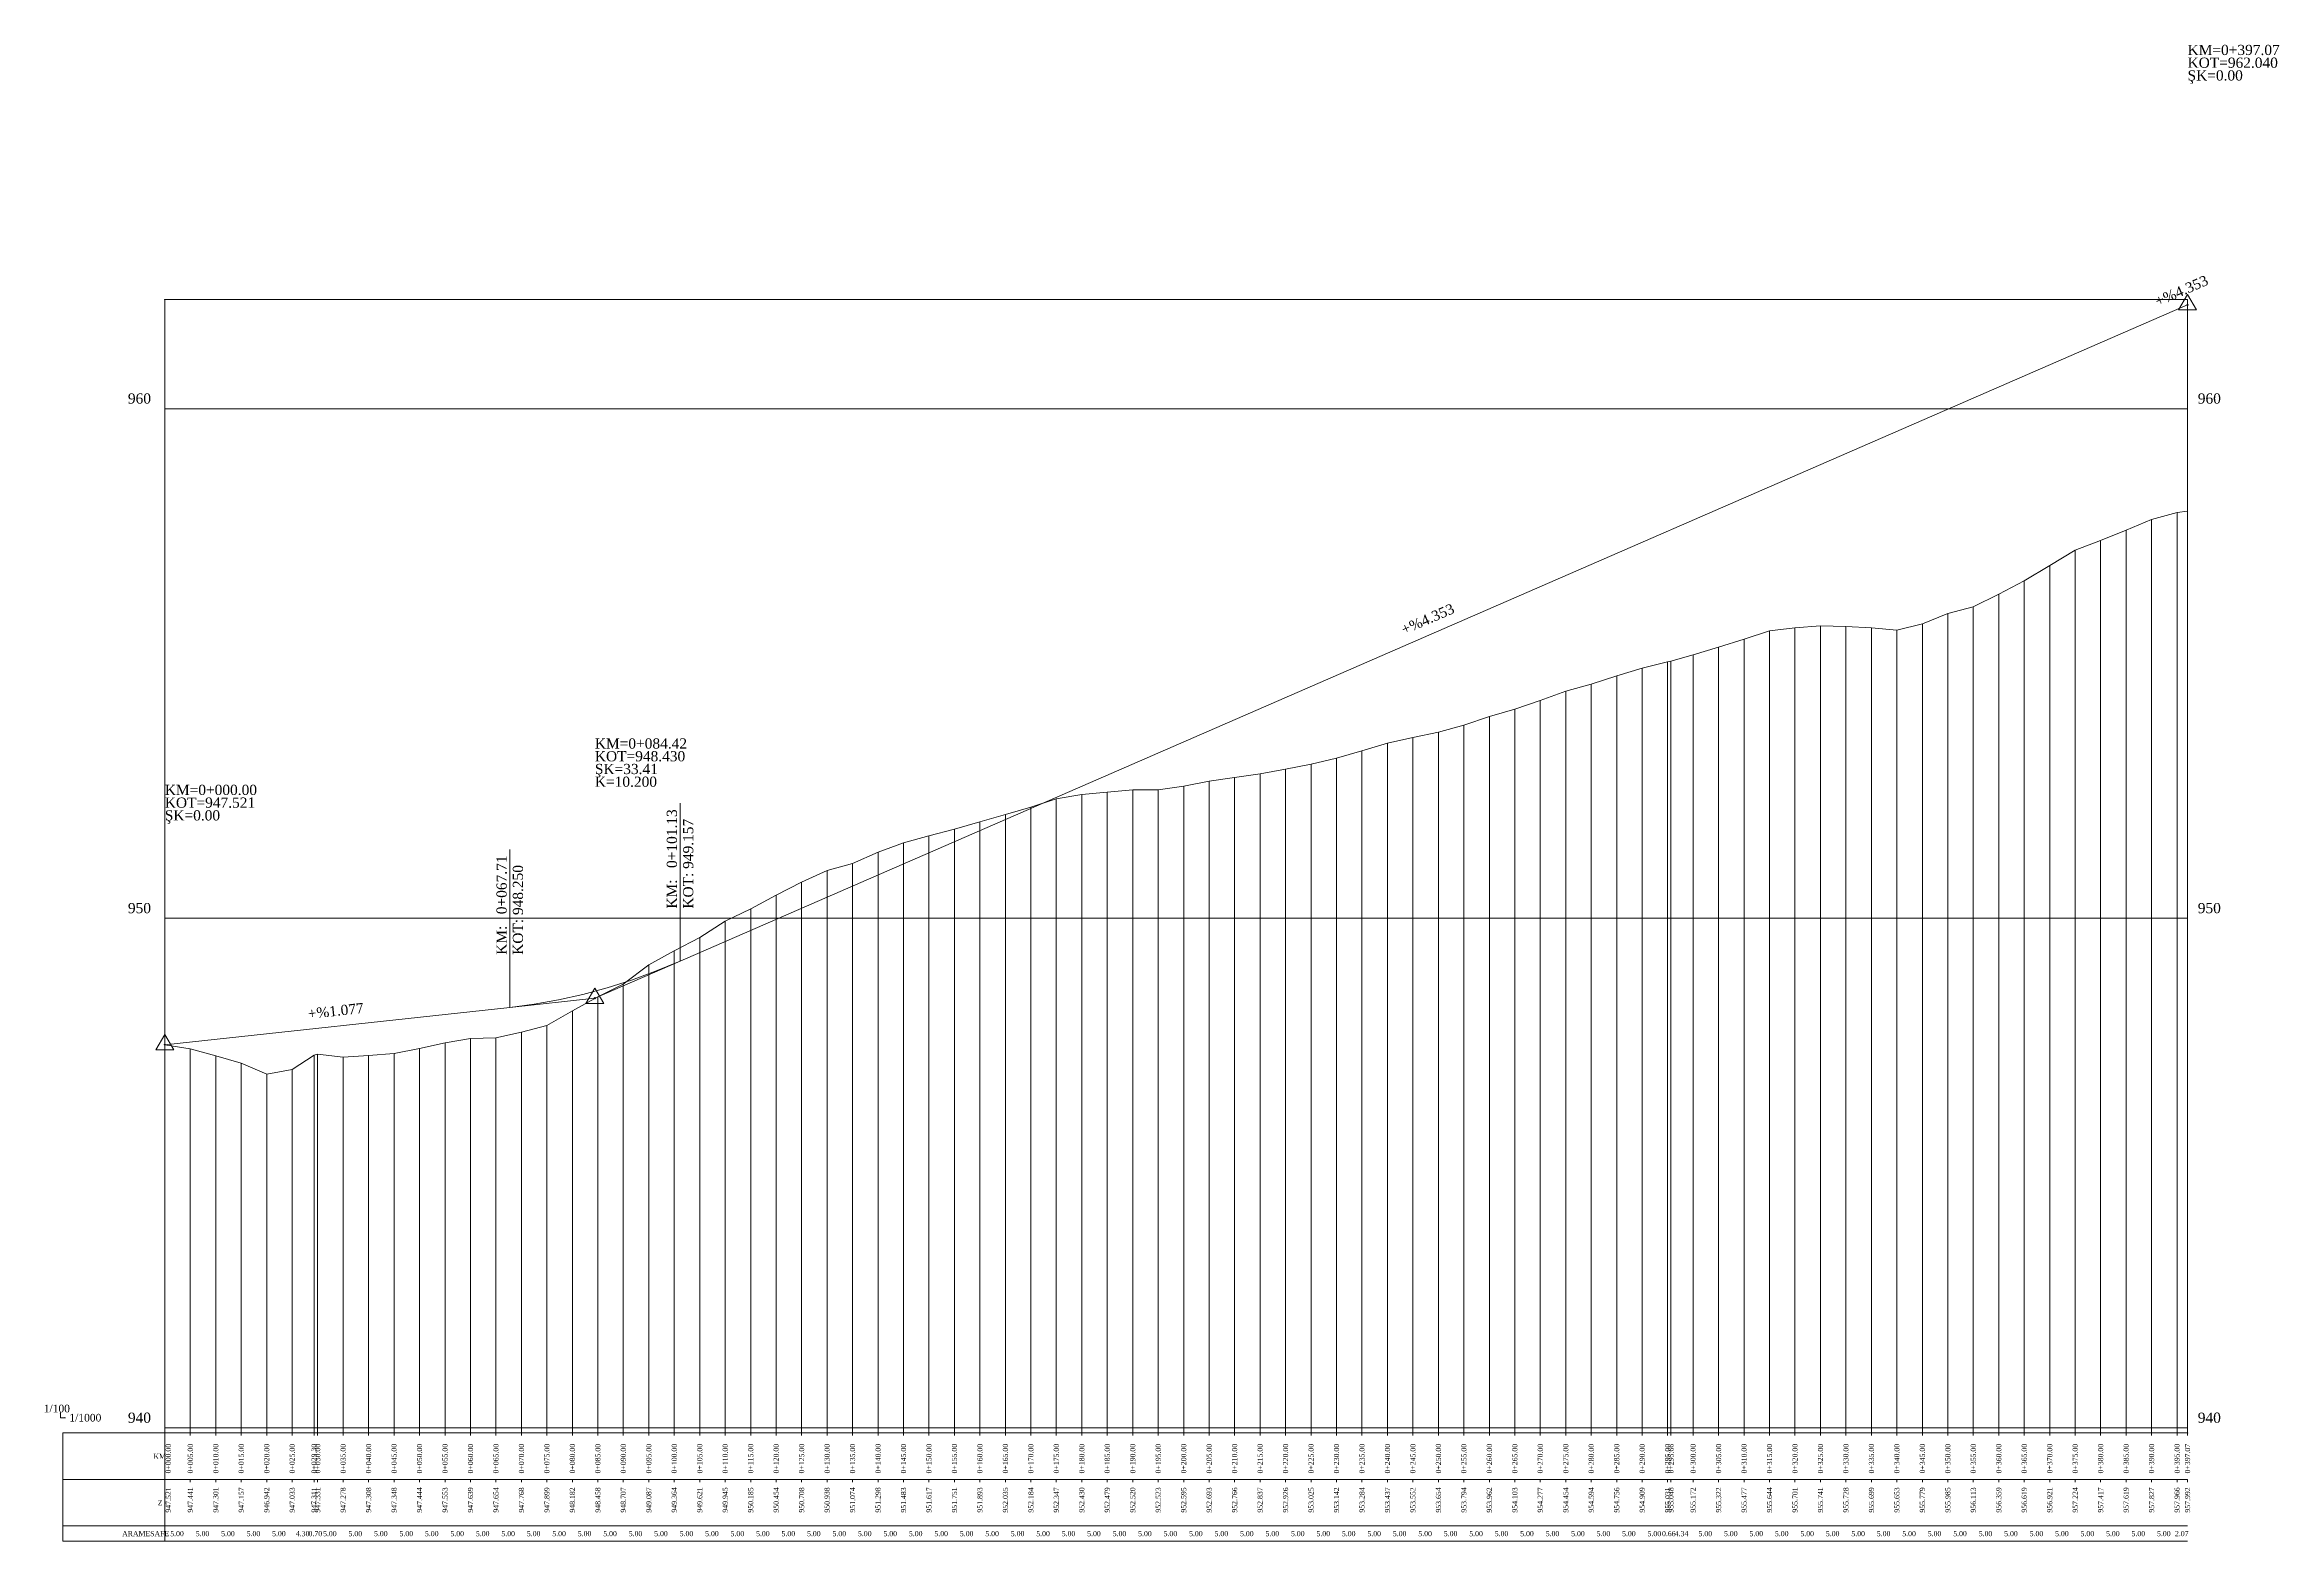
# Model space of a CAD drawing. Header units: metres. Extents: x 478603 to 489313, y 4282657 to 4289463.
# Drawn here: x 484126.3 to 484565, y 4282745.4 to 4283039.1 of the extents above; entities that cross this region are included whole.
import ezdxf

# ---------------------------------------------------------------- set-up
doc = ezdxf.new("R2010")
doc.units = ezdxf.units.M
for name, color, linetype, lineweight in [('PL_SEMBOL', 7, 'Continuous', 0), ('PR_ALINMAN', 1, 'Continuous', 0), ('PR_ENK_ARAMESAFE', 5, 'Continuous', 0), ('PR_ENK_EKSEN1', 5, 'Continuous', 0), ('PR_ENK_EKSEN1D', 1, 'Continuous', 0), ('PR_ENK_KM', 18, 'Continuous', 0), ('PR_ENK_Z', 96, 'Continuous', 0), ('PR_KIYAS', 153, 'Continuous', 0), ('PR_KURP', 2, 'Continuous', 0), ('PR_KURP_TF', 4, 'Continuous', 0), ('PR_KURP_TO', 96, 'Continuous', 0), ('PR_OLCEK', 1, 'Continuous', 0), ('PR_PROFIL', 153, 'Continuous', 0), ('PR_TANJANT', 30, 'Continuous', 0)]:
    doc.layers.add(name, color=color, linetype=linetype, lineweight=lineweight)
doc.styles.get("Standard").update_dxf_attribs({"font": 'times.ttf'})

# ---------------------------------------------------------------- blocks, each defined once
blk = doc.blocks.new('3')
at = {"layer": 'PL_SEMBOL'}
for p, q in [((0, 2), (-1.75, -1)), ((0.125, 0.125), (-0.125, -0.125)), ((-0.125, 0.125), (0.125, -0.125)), ((1.75, -1), (0, 2)), ((-1.75, -1), (1.75, -1))]:
    blk.add_line(p, q, dxfattribs=at)

msp = doc.modelspace()

# ---------------------------------------------------------------- linework, layer by layer
at = {"layer": 'PR_ALINMAN'}
for p, q in [((484251.01, 4282859.2), (484546.94, 4282988.03)), ((484546.94, 4282988.03), (484546.95, 4282988.03)), ((484149.88, 4282842.83), (484217.59, 4282850.13))]:
    msp.add_line(p, q, dxfattribs=at)
at = {"layer": 'PR_ENK_EKSEN1'}
for p, q in [((484534.88, 4282943.82), (484539.88, 4282945.89)), ((484539.88, 4282945.89), (484544.88, 4282947.29)), ((484544.88, 4282947.29), (484546.94, 4282947.55)), ((484519.88, 4282936.84), (484524.88, 4282939.87)), ((484524.88, 4282939.87), (484529.88, 4282941.79)), ((484529.88, 4282941.79), (484534.88, 4282943.82)), ((484514.88, 4282933.82), (484519.88, 4282936.84)), ((484504.88, 4282928.76), (484509.88, 4282931.22)), ((484509.88, 4282931.22), (484514.88, 4282933.82)), ((484494.88, 4282925.42), (484499.88, 4282927.47)), ((484499.88, 4282927.47), (484504.88, 4282928.76)), ((484454.88, 4282920.85), (484459.88, 4282922.39)), ((484459.88, 4282922.39), (484464.88, 4282924.07)), ((484464.88, 4282924.07), (484469.88, 4282924.64)), ((484469.88, 4282924.64), (484474.88, 4282925.03)), ((484474.88, 4282925.03), (484479.88, 4282924.91)), ((484479.88, 4282924.91), (484484.88, 4282924.62)), ((484484.88, 4282924.62), (484489.88, 4282924.16)), ((484489.88, 4282924.16), (484494.88, 4282925.42)), ((484439.88, 4282916.71), (484444.88, 4282917.94)), ((484444.88, 4282917.94), (484445.54, 4282918.1)), ((484445.54, 4282918.1), (484449.88, 4282919.34)), ((484449.88, 4282919.34), (484454.88, 4282920.85)), ((484424.88, 4282912.17), (484429.88, 4282913.56)), ((484429.88, 4282913.56), (484434.88, 4282915.18)), ((484434.88, 4282915.18), (484439.88, 4282916.71)), ((484414.88, 4282908.65), (484419.88, 4282910.4)), ((484419.88, 4282910.4), (484424.88, 4282912.17)), ((484399.88, 4282904.17), (484404.88, 4282905.56)), ((484404.88, 4282905.56), (484409.88, 4282907.24)), ((484409.88, 4282907.24), (484414.88, 4282908.65)), ((484379.88, 4282899.04), (484384.88, 4282900.47)), ((484384.88, 4282900.47), (484389.88, 4282901.99)), ((484389.88, 4282901.99), (484394.88, 4282903.14)), ((484394.88, 4282903.14), (484399.88, 4282904.17)), ((484359.88, 4282895.28), (484364.88, 4282895.99)), ((484364.88, 4282895.99), (484369.88, 4282896.89)), ((484369.88, 4282896.89), (484374.88, 4282897.87)), ((484374.88, 4282897.87), (484379.88, 4282899.04)), ((484324.88, 4282891.1), (484329.88, 4282891.92)), ((484329.88, 4282891.92), (484334.88, 4282892.41)), ((484334.88, 4282892.41), (484339.88, 4282892.83)), ((484339.88, 4282892.83), (484344.88, 4282892.86)), ((484344.88, 4282892.86), (484349.88, 4282893.57)), ((484349.88, 4282893.57), (484354.88, 4282894.56)), ((484354.88, 4282894.56), (484359.88, 4282895.28)), ((484309.88, 4282886.56), (484314.88, 4282887.97)), ((484314.88, 4282887.97), (484319.88, 4282889.46)), ((484319.88, 4282889.46), (484324.88, 4282891.1)), ((484294.88, 4282882.45), (484299.88, 4282883.79)), ((484299.88, 4282883.79), (484304.88, 4282885.14)), ((484304.88, 4282885.14), (484309.88, 4282886.56)), ((484284.88, 4282878.37), (484289.88, 4282880.6)), ((484289.88, 4282880.6), (484294.88, 4282882.45)), ((484269.88, 4282872.17), (484274.88, 4282874.71)), ((484274.88, 4282874.71), (484279.88, 4282877.01)), ((484279.88, 4282877.01), (484284.88, 4282878.37)), ((484264.88, 4282869.48), (484269.88, 4282872.17)), ((484254.88, 4282863.83), (484259.88, 4282867.07)), ((484259.88, 4282867.07), (484264.88, 4282869.48)), ((484244.88, 4282858.49), (484249.88, 4282861.27)), ((484249.88, 4282861.27), (484254.88, 4282863.83)), ((484239.88, 4282854.7), (484244.88, 4282858.49)), ((484229.88, 4282849.44), (484234.88, 4282852.2)), ((484234.88, 4282852.2), (484239.88, 4282854.7)), ((484224.88, 4282846.62), (484229.88, 4282849.44)), ((484204.88, 4282843.16), (484209.88, 4282844.02)), ((484209.88, 4282844.02), (484214.88, 4282844.17)), ((484214.88, 4282844.17), (484219.88, 4282845.31)), ((484219.88, 4282845.31), (484224.88, 4282846.62)), ((484149.88, 4282842.83), (484154.88, 4282842.04)), ((484154.88, 4282842.04), (484159.88, 4282840.64)), ((484159.88, 4282840.64), (484164.88, 4282839.19)), ((484164.88, 4282839.19), (484169.88, 4282837.04)), ((484174.88, 4282837.95), (484179.17, 4282840.74)), ((484179.17, 4282840.74), (484179.88, 4282840.94)), ((484179.88, 4282840.94), (484184.88, 4282840.41)), ((484184.88, 4282840.41), (484189.88, 4282840.71)), ((484189.88, 4282840.71), (484194.88, 4282841.1)), ((484194.88, 4282841.1), (484199.88, 4282842.06)), ((484199.88, 4282842.06), (484204.88, 4282843.16)), ((484169.88, 4282837.04), (484174.88, 4282837.95))]:
    msp.add_line(p, q, dxfattribs=at)
at = {"layer": 'PR_ENK_EKSEN1D'}
for p, q in [((484539.88, 4282766.63), (484539.88, 4282945.89)), ((484544.88, 4282766.63), (484544.88, 4282947.29)), ((484546.94, 4282766.63), (484546.94, 4282947.55)), ((484524.88, 4282766.63), (484524.88, 4282939.87)), ((484529.88, 4282766.63), (484529.88, 4282941.79)), ((484534.88, 4282766.63), (484534.88, 4282943.82)), ((484519.88, 4282766.63), (484519.88, 4282936.84)), ((484509.88, 4282766.63), (484509.88, 4282931.22)), ((484514.88, 4282766.63), (484514.88, 4282933.82)), ((484499.88, 4282766.63), (484499.88, 4282927.47)), ((484504.88, 4282766.63), (484504.88, 4282928.76)), ((484459.88, 4282766.63), (484459.88, 4282922.39)), ((484464.88, 4282766.63), (484464.88, 4282924.07)), ((484469.88, 4282766.63), (484469.88, 4282924.64)), ((484474.88, 4282766.63), (484474.88, 4282925.03)), ((484479.88, 4282766.63), (484479.88, 4282924.91)), ((484484.88, 4282766.63), (484484.88, 4282924.62)), ((484489.88, 4282766.63), (484489.88, 4282924.16)), ((484494.88, 4282766.63), (484494.88, 4282925.42)), ((484444.88, 4282766.63), (484444.88, 4282917.94)), ((484445.54, 4282766.63), (484445.54, 4282918.1)), ((484449.88, 4282766.63), (484449.88, 4282919.34)), ((484454.88, 4282766.63), (484454.88, 4282920.85)), ((484429.88, 4282766.63), (484429.88, 4282913.56)), ((484434.88, 4282766.63), (484434.88, 4282915.18)), ((484439.88, 4282766.63), (484439.88, 4282916.71)), ((484419.88, 4282766.63), (484419.88, 4282910.4)), ((484424.88, 4282766.63), (484424.88, 4282912.17)), ((484404.88, 4282766.63), (484404.88, 4282905.56)), ((484409.88, 4282766.63), (484409.88, 4282907.24)), ((484414.88, 4282766.63), (484414.88, 4282908.65)), ((484384.88, 4282766.63), (484384.88, 4282900.47)), ((484389.88, 4282766.63), (484389.88, 4282901.99)), ((484394.88, 4282766.63), (484394.88, 4282903.14)), ((484399.88, 4282766.63), (484399.88, 4282904.17)), ((484364.88, 4282766.63), (484364.88, 4282895.99)), ((484369.88, 4282766.63), (484369.88, 4282896.89)), ((484374.88, 4282766.63), (484374.88, 4282897.87)), ((484379.88, 4282766.63), (484379.88, 4282899.04)), ((484329.88, 4282766.63), (484329.88, 4282891.92)), ((484334.88, 4282766.63), (484334.88, 4282892.41)), ((484339.88, 4282766.63), (484339.88, 4282892.83)), ((484344.88, 4282766.63), (484344.88, 4282892.86)), ((484349.88, 4282766.63), (484349.88, 4282893.57)), ((484354.88, 4282766.63), (484354.88, 4282894.56)), ((484359.88, 4282766.63), (484359.88, 4282895.28)), ((484314.88, 4282766.63), (484314.88, 4282887.97)), ((484319.88, 4282766.63), (484319.88, 4282889.46)), ((484324.88, 4282766.63), (484324.88, 4282891.1)), ((484299.88, 4282766.63), (484299.88, 4282883.79)), ((484304.88, 4282766.63), (484304.88, 4282885.14)), ((484309.88, 4282766.63), (484309.88, 4282886.56)), ((484289.88, 4282766.63), (484289.88, 4282880.6)), ((484294.88, 4282766.63), (484294.88, 4282882.45)), ((484274.88, 4282766.63), (484274.88, 4282874.71)), ((484279.88, 4282766.63), (484279.88, 4282877.01)), ((484284.88, 4282766.63), (484284.88, 4282878.37)), ((484269.88, 4282766.63), (484269.88, 4282872.17)), ((484259.88, 4282766.63), (484259.88, 4282867.07)), ((484264.88, 4282766.63), (484264.88, 4282869.48)), ((484249.88, 4282766.63), (484249.88, 4282861.27)), ((484254.88, 4282766.63), (484254.88, 4282863.83)), ((484244.88, 4282766.63), (484244.88, 4282858.49)), ((484234.88, 4282766.63), (484234.88, 4282852.2)), ((484239.88, 4282766.63), (484239.88, 4282854.7)), ((484229.88, 4282766.63), (484229.88, 4282849.44)), ((484209.88, 4282766.63), (484209.88, 4282844.02)), ((484214.88, 4282766.63), (484214.88, 4282844.17)), ((484219.88, 4282766.63), (484219.88, 4282845.31)), ((484224.88, 4282766.63), (484224.88, 4282846.62)), ((484149.88, 4282766.63), (484149.88, 4282842.83)), ((484154.88, 4282766.63), (484154.88, 4282842.04)), ((484159.88, 4282766.63), (484159.88, 4282840.64)), ((484164.88, 4282766.63), (484164.88, 4282839.19)), ((484179.17, 4282766.63), (484179.17, 4282840.74)), ((484179.88, 4282766.63), (484179.88, 4282840.94)), ((484184.88, 4282766.63), (484184.88, 4282840.41)), ((484189.88, 4282766.63), (484189.88, 4282840.71)), ((484194.88, 4282766.63), (484194.88, 4282841.1)), ((484199.88, 4282766.63), (484199.88, 4282842.06)), ((484204.88, 4282766.63), (484204.88, 4282843.16)), ((484169.88, 4282766.63), (484169.88, 4282837.04)), ((484174.88, 4282766.63), (484174.88, 4282837.95))]:
    msp.add_line(p, q, dxfattribs=at)
at = {"layer": 'PR_KIYAS'}
for p, q in [((484149.88, 4282967.63), (484546.95, 4282967.63)), ((484149.88, 4282867.63), (484546.95, 4282867.63)), ((484149.88, 4282767.63), (484546.95, 4282767.63))]:
    msp.add_line(p, q, dxfattribs=at)
at = {"layer": 'PR_KURP'}
for p, q in [((484241.46, 4282855.49), (484246.23, 4282857.23)), ((484246.23, 4282857.23), (484251.01, 4282859.2)), ((484227.14, 4282851.6), (484231.91, 4282852.67)), ((484231.91, 4282852.67), (484236.69, 4282853.97)), ((484236.69, 4282853.97), (484241.46, 4282855.49)), ((484217.59, 4282850.13), (484222.37, 4282850.75)), ((484222.37, 4282850.75), (484227.14, 4282851.6))]:
    msp.add_line(p, q, dxfattribs=at)
at = {"layer": 'PR_KURP_TF'}
msp.add_line((484251.01, 4282859.2), (484251.01, 4282890.2), dxfattribs=at)
at = {"layer": 'PR_KURP_TO'}
msp.add_line((484217.59, 4282850.13), (484217.59, 4282881.13), dxfattribs=at)
at = {"layer": 'PR_OLCEK'}
for p, q in [((484129.33, 4282770.53), (484129.38, 4282770.63)), ((484129.38, 4282769.63), (484129.38, 4282770.63)), ((484129.38, 4282770.63), (484129.43, 4282770.53)), ((484130.38, 4282769.63), (484129.38, 4282769.63)), ((484130.28, 4282769.68), (484130.38, 4282769.63)), ((484130.38, 4282769.63), (484130.28, 4282769.58))]:
    msp.add_line(p, q, dxfattribs=at)
for p in [(484149.88, 4282989.03, 962.14), (484149.88, 4282766.63, 939.9), (484546.95, 4282766.63, 939.9)]:
    msp.add_point(p, dxfattribs=at)
at = {"layer": 'PR_PROFIL'}
for p, q in [((484149.88, 4282989.03), (484546.95, 4282989.03)), ((484149.88, 4282766.63), (484149.88, 4282989.03)), ((484546.95, 4282766.63), (484546.95, 4282989.03)), ((484129.88, 4282766.63), (484546.95, 4282766.63)), ((484129.88, 4282757.5), (484129.88, 4282766.63)), ((484149.88, 4282757.5), (484149.88, 4282766.63)), ((484149.88, 4282766.13), (484149.88, 4282766.63)), ((484154.88, 4282766.13), (484154.88, 4282766.63)), ((484159.88, 4282766.13), (484159.88, 4282766.63)), ((484164.88, 4282766.13), (484164.88, 4282766.63)), ((484169.88, 4282766.13), (484169.88, 4282766.63)), ((484174.88, 4282766.13), (484174.88, 4282766.63)), ((484179.17, 4282766.13), (484179.17, 4282766.63)), ((484179.88, 4282766.13), (484179.88, 4282766.63)), ((484184.88, 4282766.13), (484184.88, 4282766.63)), ((484189.88, 4282766.13), (484189.88, 4282766.63)), ((484194.88, 4282766.13), (484194.88, 4282766.63)), ((484199.88, 4282766.13), (484199.88, 4282766.63)), ((484204.88, 4282766.13), (484204.88, 4282766.63)), ((484209.88, 4282766.13), (484209.88, 4282766.63)), ((484214.88, 4282766.13), (484214.88, 4282766.63)), ((484219.88, 4282766.13), (484219.88, 4282766.63)), ((484224.88, 4282766.13), (484224.88, 4282766.63)), ((484229.88, 4282766.13), (484229.88, 4282766.63)), ((484234.88, 4282766.13), (484234.88, 4282766.63)), ((484239.88, 4282766.13), (484239.88, 4282766.63)), ((484244.88, 4282766.13), (484244.88, 4282766.63)), ((484249.88, 4282766.13), (484249.88, 4282766.63)), ((484254.88, 4282766.13), (484254.88, 4282766.63)), ((484259.88, 4282766.13), (484259.88, 4282766.63)), ((484264.88, 4282766.13), (484264.88, 4282766.63)), ((484269.88, 4282766.13), (484269.88, 4282766.63)), ((484274.88, 4282766.13), (484274.88, 4282766.63)), ((484279.88, 4282766.13), (484279.88, 4282766.63)), ((484284.88, 4282766.13), (484284.88, 4282766.63)), ((484289.88, 4282766.13), (484289.88, 4282766.63)), ((484294.88, 4282766.13), (484294.88, 4282766.63)), ((484299.88, 4282766.13), (484299.88, 4282766.63)), ((484304.88, 4282766.13), (484304.88, 4282766.63)), ((484309.88, 4282766.13), (484309.88, 4282766.63)), ((484314.88, 4282766.13), (484314.88, 4282766.63)), ((484319.88, 4282766.13), (484319.88, 4282766.63)), ((484324.88, 4282766.13), (484324.88, 4282766.63)), ((484329.88, 4282766.13), (484329.88, 4282766.63)), ((484334.88, 4282766.13), (484334.88, 4282766.63)), ((484339.88, 4282766.13), (484339.88, 4282766.63)), ((484344.88, 4282766.13), (484344.88, 4282766.63)), ((484349.88, 4282766.13), (484349.88, 4282766.63)), ((484354.88, 4282766.13), (484354.88, 4282766.63)), ((484359.88, 4282766.13), (484359.88, 4282766.63)), ((484364.88, 4282766.13), (484364.88, 4282766.63)), ((484369.88, 4282766.13), (484369.88, 4282766.63)), ((484374.88, 4282766.13), (484374.88, 4282766.63)), ((484379.88, 4282766.13), (484379.88, 4282766.63)), ((484384.88, 4282766.13), (484384.88, 4282766.63)), ((484389.88, 4282766.13), (484389.88, 4282766.63)), ((484394.88, 4282766.13), (484394.88, 4282766.63)), ((484399.88, 4282766.13), (484399.88, 4282766.63)), ((484404.88, 4282766.13), (484404.88, 4282766.63)), ((484409.88, 4282766.13), (484409.88, 4282766.63)), ((484414.88, 4282766.13), (484414.88, 4282766.63)), ((484419.88, 4282766.13), (484419.88, 4282766.63)), ((484424.88, 4282766.13), (484424.88, 4282766.63)), ((484429.88, 4282766.13), (484429.88, 4282766.63)), ((484434.88, 4282766.13), (484434.88, 4282766.63)), ((484439.88, 4282766.13), (484439.88, 4282766.63)), ((484444.88, 4282766.13), (484444.88, 4282766.63)), ((484445.54, 4282766.13), (484445.54, 4282766.63)), ((484449.88, 4282766.13), (484449.88, 4282766.63)), ((484454.88, 4282766.13), (484454.88, 4282766.63)), ((484459.88, 4282766.13), (484459.88, 4282766.63)), ((484464.88, 4282766.13), (484464.88, 4282766.63)), ((484469.88, 4282766.13), (484469.88, 4282766.63)), ((484474.88, 4282766.13), (484474.88, 4282766.63)), ((484479.88, 4282766.13), (484479.88, 4282766.63)), ((484484.88, 4282766.13), (484484.88, 4282766.63)), ((484489.88, 4282766.13), (484489.88, 4282766.63)), ((484494.88, 4282766.13), (484494.88, 4282766.63)), ((484499.88, 4282766.13), (484499.88, 4282766.63)), ((484504.88, 4282766.13), (484504.88, 4282766.63)), ((484509.88, 4282766.13), (484509.88, 4282766.63)), ((484514.88, 4282766.13), (484514.88, 4282766.63)), ((484519.88, 4282766.13), (484519.88, 4282766.63)), ((484524.88, 4282766.13), (484524.88, 4282766.63)), ((484529.88, 4282766.13), (484529.88, 4282766.63)), ((484534.88, 4282766.13), (484534.88, 4282766.63)), ((484539.88, 4282766.13), (484539.88, 4282766.63)), ((484544.88, 4282766.13), (484544.88, 4282766.63)), ((484546.94, 4282766.13), (484546.94, 4282766.63)), ((484129.88, 4282757.5), (484546.95, 4282757.5)), ((484129.88, 4282748.38), (484129.88, 4282757.5)), ((484149.88, 4282748.38), (484149.88, 4282757.5)), ((484149.88, 4282757), (484149.88, 4282757.5)), ((484154.88, 4282757), (484154.88, 4282757.5)), ((484159.88, 4282757), (484159.88, 4282757.5)), ((484164.88, 4282757), (484164.88, 4282757.5)), ((484169.88, 4282757), (484169.88, 4282757.5)), ((484174.88, 4282757), (484174.88, 4282757.5)), ((484179.17, 4282757), (484179.17, 4282757.5)), ((484179.88, 4282757), (484179.88, 4282757.5)), ((484184.88, 4282757), (484184.88, 4282757.5)), ((484189.88, 4282757), (484189.88, 4282757.5)), ((484194.88, 4282757), (484194.88, 4282757.5)), ((484199.88, 4282757), (484199.88, 4282757.5)), ((484204.88, 4282757), (484204.88, 4282757.5)), ((484209.88, 4282757), (484209.88, 4282757.5)), ((484214.88, 4282757), (484214.88, 4282757.5)), ((484219.88, 4282757), (484219.88, 4282757.5)), ((484224.88, 4282757), (484224.88, 4282757.5)), ((484229.88, 4282757), (484229.88, 4282757.5)), ((484234.88, 4282757), (484234.88, 4282757.5)), ((484239.88, 4282757), (484239.88, 4282757.5)), ((484244.88, 4282757), (484244.88, 4282757.5)), ((484249.88, 4282757), (484249.88, 4282757.5)), ((484254.88, 4282757), (484254.88, 4282757.5)), ((484259.88, 4282757), (484259.88, 4282757.5)), ((484264.88, 4282757), (484264.88, 4282757.5)), ((484269.88, 4282757), (484269.88, 4282757.5)), ((484274.88, 4282757), (484274.88, 4282757.5)), ((484279.88, 4282757), (484279.88, 4282757.5)), ((484284.88, 4282757), (484284.88, 4282757.5)), ((484289.88, 4282757), (484289.88, 4282757.5)), ((484294.88, 4282757), (484294.88, 4282757.5)), ((484299.88, 4282757), (484299.88, 4282757.5)), ((484304.88, 4282757), (484304.88, 4282757.5)), ((484309.88, 4282757), (484309.88, 4282757.5)), ((484314.88, 4282757), (484314.88, 4282757.5)), ((484319.88, 4282757), (484319.88, 4282757.5)), ((484324.88, 4282757), (484324.88, 4282757.5)), ((484329.88, 4282757), (484329.88, 4282757.5)), ((484334.88, 4282757), (484334.88, 4282757.5)), ((484339.88, 4282757), (484339.88, 4282757.5)), ((484344.88, 4282757), (484344.88, 4282757.5)), ((484349.88, 4282757), (484349.88, 4282757.5)), ((484354.88, 4282757), (484354.88, 4282757.5)), ((484359.88, 4282757), (484359.88, 4282757.5)), ((484364.88, 4282757), (484364.88, 4282757.5)), ((484369.88, 4282757), (484369.88, 4282757.5)), ((484374.88, 4282757), (484374.88, 4282757.5)), ((484379.88, 4282757), (484379.88, 4282757.5)), ((484384.88, 4282757), (484384.88, 4282757.5)), ((484389.88, 4282757), (484389.88, 4282757.5)), ((484394.88, 4282757), (484394.88, 4282757.5)), ((484399.88, 4282757), (484399.88, 4282757.5)), ((484404.88, 4282757), (484404.88, 4282757.5)), ((484409.88, 4282757), (484409.88, 4282757.5)), ((484414.88, 4282757), (484414.88, 4282757.5)), ((484419.88, 4282757), (484419.88, 4282757.5)), ((484424.88, 4282757), (484424.88, 4282757.5)), ((484429.88, 4282757), (484429.88, 4282757.5)), ((484434.88, 4282757), (484434.88, 4282757.5)), ((484439.88, 4282757), (484439.88, 4282757.5)), ((484444.88, 4282757), (484444.88, 4282757.5)), ((484445.54, 4282757), (484445.54, 4282757.5)), ((484449.88, 4282757), (484449.88, 4282757.5)), ((484454.88, 4282757), (484454.88, 4282757.5)), ((484459.88, 4282757), (484459.88, 4282757.5)), ((484464.88, 4282757), (484464.88, 4282757.5)), ((484469.88, 4282757), (484469.88, 4282757.5)), ((484474.88, 4282757), (484474.88, 4282757.5)), ((484479.88, 4282757), (484479.88, 4282757.5)), ((484484.88, 4282757), (484484.88, 4282757.5)), ((484489.88, 4282757), (484489.88, 4282757.5)), ((484494.88, 4282757), (484494.88, 4282757.5)), ((484499.88, 4282757), (484499.88, 4282757.5)), ((484504.88, 4282757), (484504.88, 4282757.5)), ((484509.88, 4282757), (484509.88, 4282757.5)), ((484514.88, 4282757), (484514.88, 4282757.5)), ((484519.88, 4282757), (484519.88, 4282757.5)), ((484524.88, 4282757), (484524.88, 4282757.5)), ((484529.88, 4282757), (484529.88, 4282757.5)), ((484534.88, 4282757), (484534.88, 4282757.5)), ((484539.88, 4282757), (484539.88, 4282757.5)), ((484544.88, 4282757), (484544.88, 4282757.5)), ((484546.94, 4282757), (484546.94, 4282757.5)), ((484129.88, 4282748.38), (484546.95, 4282748.38)), ((484129.88, 4282745.38), (484129.88, 4282748.38)), ((484149.88, 4282745.38), (484149.88, 4282748.38)), ((484129.88, 4282745.38), (484546.95, 4282745.38))]:
    msp.add_line(p, q, dxfattribs=at)
at = {"layer": 'PR_TANJANT'}
for p, q in [((484234.3, 4282851.93), (484251.01, 4282859.2)), ((484217.59, 4282850.13), (484234.3, 4282851.93))]:
    msp.add_line(p, q, dxfattribs=at)

# ---------------------------------------------------------------- block references
at = {"layer": 'PR_ALINMAN'}
for p in [(484546.94, 4282988.03), (484234.3, 4282851.93), (484149.88, 4282842.83)]:
    msp.add_blockref('3', p, dxfattribs=at)

# ---------------------------------------------------------------- texts
for s, p in [('KM=0+397.07', (484546.94, 4283037.03)), ('KOT=962.040', (484546.94, 4283034.53)), ('ŞK=0.00', (484546.94, 4283032.03)), ('KM=0+084.42', (484234.3, 4282900.93)), ('KOT=948.430', (484234.3, 4282898.43)), ('ŞK=33.41', (484234.3, 4282895.93)), ('KM=0+000.00', (484149.88, 4282891.83)), ('K=10.200', (484234.3, 4282893.43)), ('KOT=947.521', (484149.88, 4282889.33)), ('ŞK=0.00', (484149.88, 4282886.83))]:
    msp.add_text(s, height=2, dxfattribs=at).set_placement(p)
for s, rotation, p in [('+%4.353', 23.5243, (484541.11, 4282987.67)), ('+%4.353', 23.5243, (484393.13, 4282923.25)), ('+%1.077', 6.149, (484178.05, 4282847.88))]:
    msp.add_text(s, height=2, rotation=rotation, dxfattribs=at).set_placement(p)
at = {"layer": 'PR_ENK_ARAMESAFE'}
for s, p in [('ARAMESAFE', (484141.5, 4282746.38)), ('5.00', (484150.94, 4282746.38)), ('5.00', (484155.94, 4282746.38)), ('5.00', (484160.94, 4282746.38)), ('5.00', (484165.94, 4282746.38)), ('5.00', (484170.94, 4282746.38)), ('4.30', (484175.59, 4282746.38)), ('0.70', (484178.09, 4282746.38)), ('5.00', (484180.94, 4282746.38)), ('5.00', (484185.94, 4282746.38)), ('5.00', (484190.94, 4282746.38)), ('5.00', (484195.94, 4282746.38)), ('5.00', (484200.94, 4282746.38)), ('5.00', (484205.94, 4282746.38)), ('5.00', (484210.94, 4282746.38)), ('5.00', (484215.94, 4282746.38)), ('5.00', (484220.94, 4282746.38)), ('5.00', (484225.94, 4282746.38)), ('5.00', (484230.94, 4282746.38)), ('5.00', (484235.94, 4282746.38)), ('5.00', (484240.94, 4282746.38)), ('5.00', (484245.94, 4282746.38)), ('5.00', (484250.94, 4282746.38)), ('5.00', (484255.94, 4282746.38)), ('5.00', (484260.94, 4282746.38)), ('5.00', (484265.94, 4282746.38)), ('5.00', (484270.94, 4282746.38)), ('5.00', (484275.94, 4282746.38)), ('5.00', (484280.94, 4282746.38)), ('5.00', (484285.94, 4282746.38)), ('5.00', (484290.94, 4282746.38)), ('5.00', (484295.94, 4282746.38)), ('5.00', (484300.94, 4282746.38)), ('5.00', (484305.94, 4282746.38)), ('5.00', (484310.94, 4282746.38)), ('5.00', (484315.94, 4282746.38)), ('5.00', (484320.94, 4282746.38)), ('5.00', (484325.94, 4282746.38)), ('5.00', (484330.94, 4282746.38)), ('5.00', (484335.94, 4282746.38)), ('5.00', (484340.94, 4282746.38)), ('5.00', (484345.94, 4282746.38)), ('5.00', (484350.94, 4282746.38)), ('5.00', (484355.94, 4282746.38)), ('5.00', (484360.94, 4282746.38)), ('5.00', (484365.94, 4282746.38)), ('5.00', (484370.94, 4282746.38)), ('5.00', (484375.94, 4282746.38)), ('5.00', (484380.94, 4282746.38)), ('5.00', (484385.94, 4282746.38)), ('5.00', (484390.94, 4282746.38)), ('5.00', (484395.94, 4282746.38)), ('5.00', (484400.94, 4282746.38)), ('5.00', (484405.94, 4282746.38)), ('5.00', (484410.94, 4282746.38)), ('5.00', (484415.94, 4282746.38)), ('5.00', (484420.94, 4282746.38)), ('5.00', (484425.94, 4282746.38)), ('5.00', (484430.94, 4282746.38)), ('5.00', (484435.94, 4282746.38)), ('5.00', (484440.94, 4282746.38)), ('0.66', (484443.77, 4282746.38)), ('4.34', (484446.27, 4282746.38)), ('5.00', (484450.94, 4282746.38)), ('5.00', (484455.94, 4282746.38)), ('5.00', (484460.94, 4282746.38)), ('5.00', (484465.94, 4282746.38)), ('5.00', (484470.94, 4282746.38)), ('5.00', (484475.94, 4282746.38)), ('5.00', (484480.94, 4282746.38)), ('5.00', (484485.94, 4282746.38)), ('5.00', (484490.94, 4282746.38)), ('5.00', (484495.94, 4282746.38)), ('5.00', (484500.94, 4282746.38)), ('5.00', (484505.94, 4282746.38)), ('5.00', (484510.94, 4282746.38)), ('5.00', (484515.94, 4282746.38)), ('5.00', (484520.94, 4282746.38)), ('5.00', (484525.94, 4282746.38)), ('5.00', (484530.94, 4282746.38)), ('5.00', (484535.94, 4282746.38)), ('5.00', (484540.94, 4282746.38)), ('2.07', (484544.47, 4282746.38))]:
    msp.add_text(s, height=1, dxfattribs=at).set_placement(p)
at = {"layer": 'PR_ENK_KM'}
for s, p in [('  0+000.00', (484151.05, 4282757.92)), ('  0+005.00', (484155.38, 4282757.92)), ('  0+010.00', (484160.38, 4282757.92)), ('  0+015.00', (484165.38, 4282757.92)), ('  0+020.00', (484170.38, 4282757.92)), ('  0+025.00', (484175.38, 4282757.92)), ('  0+029.30', (484179.67, 4282757.92)), ('  0+030.00', (484180.38, 4282757.92)), ('  0+035.00', (484185.38, 4282757.92)), ('  0+040.00', (484190.38, 4282757.92)), ('  0+045.00', (484195.38, 4282757.92)), ('  0+050.00', (484200.38, 4282757.92)), ('  0+055.00', (484205.38, 4282757.92)), ('  0+060.00', (484210.38, 4282757.92)), ('  0+065.00', (484215.38, 4282757.92)), ('  0+070.00', (484220.38, 4282757.92)), ('  0+075.00', (484225.38, 4282757.92)), ('  0+080.00', (484230.38, 4282757.92)), ('  0+085.00', (484235.38, 4282757.92)), ('  0+090.00', (484240.38, 4282757.92)), ('  0+095.00', (484245.38, 4282757.92)), ('  0+100.00', (484250.38, 4282757.92)), ('  0+105.00', (484255.38, 4282757.92)), ('  0+110.00', (484260.38, 4282757.92)), ('  0+115.00', (484265.38, 4282757.92)), ('  0+120.00', (484270.38, 4282757.92)), ('  0+125.00', (484275.38, 4282757.92)), ('  0+130.00', (484280.38, 4282757.92)), ('  0+135.00', (484285.38, 4282757.92)), ('  0+140.00', (484290.38, 4282757.92)), ('  0+145.00', (484295.38, 4282757.92)), ('  0+150.00', (484300.38, 4282757.92)), ('  0+155.00', (484305.38, 4282757.92)), ('  0+160.00', (484310.38, 4282757.92)), ('  0+165.00', (484315.38, 4282757.92)), ('  0+170.00', (484320.38, 4282757.92)), ('  0+175.00', (484325.38, 4282757.92)), ('  0+180.00', (484330.38, 4282757.92)), ('  0+185.00', (484335.38, 4282757.92)), ('  0+190.00', (484340.38, 4282757.92)), ('  0+195.00', (484345.38, 4282757.92)), ('  0+200.00', (484350.38, 4282757.92)), ('  0+205.00', (484355.38, 4282757.92)), ('  0+210.00', (484360.38, 4282757.92)), ('  0+215.00', (484365.38, 4282757.92)), ('  0+220.00', (484370.38, 4282757.92)), ('  0+225.00', (484375.38, 4282757.92)), ('  0+230.00', (484380.38, 4282757.92)), ('  0+235.00', (484385.38, 4282757.92)), ('  0+240.00', (484390.38, 4282757.92)), ('  0+245.00', (484395.38, 4282757.92)), ('  0+250.00', (484400.38, 4282757.92)), ('  0+255.00', (484405.38, 4282757.92)), ('  0+260.00', (484410.38, 4282757.92)), ('  0+265.00', (484415.38, 4282757.92)), ('  0+270.00', (484420.38, 4282757.92)), ('  0+275.00', (484425.38, 4282757.92)), ('  0+280.00', (484430.38, 4282757.92)), ('  0+285.00', (484435.38, 4282757.92)), ('  0+290.00', (484440.38, 4282757.92)), ('  0+295.00', (484445.38, 4282757.92)), ('  0+295.66', (484446.04, 4282757.92)), ('  0+300.00', (484450.38, 4282757.92)), ('  0+305.00', (484455.38, 4282757.92)), ('  0+310.00', (484460.38, 4282757.92)), ('  0+315.00', (484465.38, 4282757.92)), ('  0+320.00', (484470.38, 4282757.92)), ('  0+325.00', (484475.38, 4282757.92)), ('  0+330.00', (484480.38, 4282757.92)), ('  0+335.00', (484485.38, 4282757.92)), ('  0+340.00', (484490.38, 4282757.92)), ('  0+345.00', (484495.38, 4282757.92)), ('  0+350.00', (484500.38, 4282757.92)), ('  0+355.00', (484505.38, 4282757.92)), ('  0+360.00', (484510.38, 4282757.92)), ('  0+365.00', (484515.38, 4282757.92)), ('  0+370.00', (484520.38, 4282757.92)), ('  0+375.00', (484525.38, 4282757.92)), ('  0+380.00', (484530.38, 4282757.92)), ('  0+385.00', (484535.38, 4282757.92)), ('  0+390.00', (484540.38, 4282757.92)), ('  0+395.00', (484545.38, 4282757.92)), ('  0+397.07', (484547.44, 4282757.92))]:
    msp.add_text(s, height=1, rotation=90, dxfattribs=at).set_placement(p)
msp.add_text('KM', height=1, dxfattribs=at).set_placement((484147.63, 4282761.56))
at = {"layer": 'PR_ENK_Z'}
for s, p in [('947.521', (484151.05, 4282751)), ('947.441', (484155.38, 4282751)), ('947.301', (484160.38, 4282751)), ('947.157', (484165.38, 4282751)), ('946.942', (484170.38, 4282751)), ('947.033', (484175.38, 4282751)), ('947.311', (484179.67, 4282751)), ('947.331', (484180.38, 4282751)), ('947.278', (484185.38, 4282751)), ('947.308', (484190.38, 4282751)), ('947.348', (484195.38, 4282751)), ('947.444', (484200.38, 4282751)), ('947.553', (484205.38, 4282751)), ('947.639', (484210.38, 4282751)), ('947.654', (484215.38, 4282751)), ('947.768', (484220.38, 4282751)), ('947.899', (484225.38, 4282751)), ('948.182', (484230.38, 4282751)), ('948.458', (484235.38, 4282751)), ('948.707', (484240.38, 4282751)), ('949.087', (484245.38, 4282751)), ('949.364', (484250.38, 4282751)), ('949.621', (484255.38, 4282751)), ('949.945', (484260.38, 4282751)), ('950.185', (484265.38, 4282751)), ('950.454', (484270.38, 4282751)), ('950.708', (484275.38, 4282751)), ('950.938', (484280.38, 4282751)), ('951.074', (484285.38, 4282751)), ('951.298', (484290.38, 4282751)), ('951.483', (484295.38, 4282751)), ('951.617', (484300.38, 4282751)), ('951.751', (484305.38, 4282751)), ('951.893', (484310.38, 4282751)), ('952.035', (484315.38, 4282751)), ('952.184', (484320.38, 4282751)), ('952.347', (484325.38, 4282751)), ('952.430', (484330.38, 4282751)), ('952.479', (484335.38, 4282751)), ('952.520', (484340.38, 4282751)), ('952.523', (484345.38, 4282751)), ('952.595', (484350.38, 4282751)), ('952.693', (484355.38, 4282751)), ('952.766', (484360.38, 4282751)), ('952.837', (484365.38, 4282751)), ('952.926', (484370.38, 4282751)), ('953.025', (484375.38, 4282751)), ('953.142', (484380.38, 4282751)), ('953.284', (484385.38, 4282751)), ('953.437', (484390.38, 4282751)), ('953.552', (484395.38, 4282751)), ('953.654', (484400.38, 4282751)), ('953.794', (484405.38, 4282751)), ('953.962', (484410.38, 4282751)), ('954.103', (484415.38, 4282751)), ('954.277', (484420.38, 4282751)), ('954.454', (484425.38, 4282751)), ('954.594', (484430.38, 4282751)), ('954.756', (484435.38, 4282751)), ('954.909', (484440.38, 4282751)), ('955.031', (484445.38, 4282751)), ('955.048', (484446.04, 4282751)), ('955.172', (484450.38, 4282751)), ('955.322', (484455.38, 4282751)), ('955.477', (484460.38, 4282751)), ('955.644', (484465.38, 4282751)), ('955.701', (484470.38, 4282751)), ('955.741', (484475.38, 4282751)), ('955.728', (484480.38, 4282751)), ('955.699', (484485.38, 4282751)), ('955.653', (484490.38, 4282751)), ('955.779', (484495.38, 4282751)), ('955.985', (484500.38, 4282751)), ('956.113', (484505.38, 4282751)), ('956.359', (484510.38, 4282751)), ('956.619', (484515.38, 4282751)), ('956.921', (484520.38, 4282751)), ('957.224', (484525.38, 4282751)), ('957.417', (484530.38, 4282751)), ('957.619', (484535.38, 4282751)), ('957.827', (484540.38, 4282751)), ('957.966', (484545.38, 4282751)), ('957.992', (484547.44, 4282751))]:
    msp.add_text(s, height=1, rotation=90, dxfattribs=at).set_placement(p)
msp.add_text('Z', height=1, dxfattribs=at).set_placement((484148.5, 4282752.44))
at = {"layer": 'PR_KURP_TF'}
for s, p in [('KM:   0+101.13', (484250.41, 4282869.53)), ('KOT: 949.157', (484253.61, 4282869.53))]:
    msp.add_text(s, height=2, rotation=90, dxfattribs=at).set_placement(p)
at = {"layer": 'PR_KURP_TO'}
for s, p in [('KM:   0+067.71', (484216.99, 4282860.46)), ('KOT: 948.250', (484220.19, 4282860.46))]:
    msp.add_text(s, height=2, rotation=90, dxfattribs=at).set_placement(p)
at = {"layer": 'PR_OLCEK'}
for s, p in [('1/100', (484126.1, 4282770.68)), ('1/1000', (484131.13, 4282768.88))]:
    msp.add_text(s, height=1.5, dxfattribs=at).set_placement(p)
at = {"layer": 'PR_PROFIL'}
for s, p in [('960', (484142.63, 4282968.63)), ('960', (484548.95, 4282968.63)), ('950', (484142.63, 4282868.63)), ('950', (484548.95, 4282868.63)), ('940', (484142.63, 4282768.63)), ('940', (484548.95, 4282768.63))]:
    msp.add_text(s, height=2, dxfattribs=at).set_placement(p)

doc.saveas('drawing.dxf')
